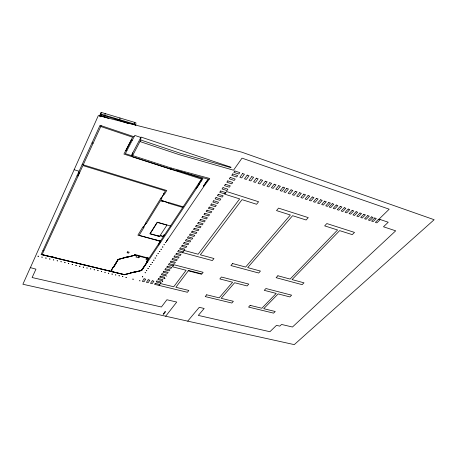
<?xml version="1.0" encoding="UTF-8"?>
<svg xmlns="http://www.w3.org/2000/svg" width="457" height="457" viewBox="0 0 457 457"><rect width="100%" height="100%" fill="white"/><g stroke="black" fill="none" stroke-linecap="round" stroke-linejoin="round"><path stroke-width="0.69" d="M159.796 240.742L160.024 242.13L160.001 240.799M160.076 240.97L160.076 242.056L158.293 244.684L158.962 244.866M147.891 257.268L147.834 260.102L145.983 259.622L146.903 258.228M146.863 262.409L146.891 261.044M199.035 184.594L147.291 262.415L146.383 262.289L148.754 258.708L135.255 255.223L127.32 257.24L127.086 256.92L118.323 259.525L113.473 267.516L112.919 267.356M147.034 260.993L147.091 262.347L144.263 266.328M147.171 261.307L147.148 262.381L141.756 270.498L135.152 272.138L134.826 271.772L133.021 272.275M130.839 272.983L141.202 270.515L144.332 266.231M136.843 255.634L135.946 257.04L138.825 257.782L138.888 255.874M132.77 152.804L132.644 155.574L171.232 168.062L209.729 178.476L209.1 179.401L170.65 169.027L132.107 156.591L140.767 139.996L140.853 137.471L134.781 135.426L125.361 153.661L132.65 156.014M135.221 272.012L141.242 270.47M135.209 125.664L135.832 124.441L135.9 122.756L101.168 112.376L99.415 116.278M201.988 178.43L149.045 258.274L134.518 254.412L135.118 255.137L127.389 257.108L135.083 255.086M164.2 194.048L163.926 194.488L163.292 194.299L165.394 190.883L82.894 165.565L42.135 254.572L124.144 274.548L130.868 273.023L125.035 274.526M127.389 257.108L118.466 259.37M122.91 258.176L118.123 259.405L115.621 263.535M124.007 274.514L111.017 271.378L113.096 267.322L115.861 263.472L113.525 267.431M104.476 269.756L110.931 271.252M119.677 120.579L119.94 117.986M97.781 268.173L104.259 269.733M104.779 117.101L105.156 113.57M100.123 116.038L100.997 114.09L101.168 112.376M100.808 116.838L101.008 114.816L134.712 124.812M84.288 264.837L97.661 268.093M77.422 263.215L84.077 264.82M70.367 261.495L63.546 259.833M70.515 261.53L77.233 263.152M56.519 258.125L63.363 259.77M49.27 256.36L42.273 254.652M165.674 316.244L176.739 302.054L166.891 299.752L161.412 307.001L32.116 277.536L35.96 269.167L30.333 267.602L22.89 284.254L187.713 321.145L199.263 307.315L204.176 308.464L198.292 315.404L269.898 331.719L276.485 325.355L279.787 326.127L281.541 324.453L292.463 327.018L395.699 230.831L383.474 226.781L388.233 222.228L379.042 219.137L389.198 209.197L242.021 158.139L233.521 170.198L179.287 154.695L140.053 141.579M163.338 236.715L164.023 234.875M164.143 234.909L163.537 236.206M30.293 267.842L98.335 115.587L241.622 152.118L434.15 219.714L294.268 344.624L187.713 321.145M100.426 116.112L101.008 114.816M100.517 116.095L101.083 114.838M77.861 175.871L78.181 175.859M83.231 164.834L101.157 125.686M49.744 256.297L52.772 257.034L49.739 256.314M134.187 124.658L134.409 122.31M126.035 150.347L131.348 140.019M131.302 155.58L141.064 137.077L231.076 167.228L230.825 167.588L180.029 153.175L140.767 139.996M170.65 169.027L171.232 168.062M112.948 267.368L111.428 269.916L111.942 270.041L111.062 271.407L111.816 269.984M113.37 267.391L118.186 259.467M111.902 270.007L111.034 271.138M167.902 238.965L166.234 241.69L203.845 186.479L209.1 179.401M143.081 227.135L143.321 226.741L143.932 226.912L143.687 227.306M143.624 226.826L145.572 223.662M161.452 197.892L163.612 194.396M143.687 226.843L145.634 223.679M161.521 197.91L163.675 194.414M146.126 223.353L145.88 223.747L145.269 223.576L161.138 197.795L161.772 197.99L161.504 198.424M162.424 200.606L162.018 201.251L160.424 200.777L146.429 223.439L145.515 223.182M168.679 202.485L168.273 203.125L182.743 207.455M138.825 257.782L139.728 256.377M158.956 240.868L156.38 240.056M163.726 235.452L163.349 236.023L163.749 235.464M200.766 180.726L198.572 183.977L199.298 184.211M144.389 266.145L146.937 262.307M141.819 270.127L147.011 262.324M207.501 180.212L203.274 186.21L203.759 186.61L203.291 186.462L208.238 179.115M166.731 276.319L166.782 276.257M124.898 257.445L123.007 257.925M130.965 272.789L132.907 272.401M134.935 271.835L124.487 274.783L41.09 254.572L100.037 125.309L134.09 136.763M42.935 250.533L43.878 250.767M115.752 263.346L118.037 259.553M141.824 270.007L144.315 266.248M188.124 270.355L201.451 273.783M160.327 241.256L137.9 235.155L142.864 227.078L143.989 227.386L139.094 235.321L160.418 241.125M160.041 242.05L160.715 242.227M160.161 235.835L160.59 235.395L159.722 236.503L149.873 233.795L157.237 222.205L170.467 225.964M156.408 235.469L159.065 236.2M160.43 235.641L163.372 236.452M160.401 235.681L163.349 236.492M100.997 114.09L135.832 124.441M183.16 206.821L168.056 202.297L167.788 202.725L168.41 202.908M162.915 201.011L167.919 202.508M162.886 201.051L167.896 202.554M77.084 175.637L77.896 175.876L79.455 172.472L78.644 172.226M162.155 201.04L162.783 201.229L163.052 200.794L160.824 200.132L161.818 198.515L160.87 198.229M74.137 169.73L79.095 171.226M163.566 193.859L164.52 194.145L166.765 190.506L82.163 164.503M201.526 179.121L123.921 154.078L132.599 137.203L100.78 126.52M200.737 180.715L201.463 180.949M92.023 142.881L93.119 143.241M176.408 170.158L202.937 178.733L196.059 188.815M126.926 150.639L125.806 150.416M131.25 139.831L132.25 140.316M100.911 115.775L108.812 118.477M114.89 118.934L128.228 123.516M125.127 257.388L127.017 256.908M154.98 258.022L155.466 258.068L154.98 258.022M156.443 255.851L156.934 255.891L156.46 255.811M157.922 253.664L158.413 253.704L157.939 253.624M159.407 251.453L159.904 251.493L159.407 251.453M160.91 249.225L161.407 249.271L160.91 249.225M162.424 246.98L162.921 247.026L162.424 246.98M162.309 281.381L162.772 281.415L162.309 281.381M163.949 244.718L164.446 244.758L163.966 244.678M164.48 278.359L164.948 278.393L164.48 278.359M165.491 242.433L165.988 242.478L165.508 242.393M37.965 256.183L38.474 256.263L37.965 256.183M41.821 257.097L42.318 257.217L41.85 257.062M45.671 258.028L46.174 258.108L45.671 258.028M49.499 258.953L50.002 259.033L49.499 258.953M53.315 259.879L53.8 259.999L53.338 259.844M57.108 260.793L57.593 260.913L57.131 260.758M60.884 261.707L61.369 261.827L60.907 261.672M64.637 262.621L65.134 262.695L64.637 262.621M68.379 263.523L68.858 263.638L68.407 263.489M72.103 264.426L72.583 264.54L72.132 264.392M75.805 265.323L76.296 265.397L75.805 265.323M79.495 266.214L79.981 266.288L79.495 266.214M83.163 267.099L83.648 267.179L83.163 267.099M86.819 267.985L87.298 268.065L86.847 267.951M90.452 268.865L90.932 268.939L90.48 268.83M94.073 269.739L94.553 269.819L94.073 269.739M97.678 270.613L98.152 270.687L97.678 270.613M101.26 271.481L101.734 271.555L101.26 271.481M104.83 272.343L105.304 272.418L104.859 272.309M108.383 273.206L108.852 273.28L108.412 273.172M111.919 274.057L112.388 274.131L111.919 274.057M115.438 274.914L115.907 274.983L115.467 274.88M118.946 275.76L119.408 275.834L118.946 275.76M122.43 276.605L122.893 276.679L122.43 276.605M125.904 277.445L126.366 277.519L125.904 277.445M132.804 279.113L133.261 279.187L132.804 279.113M139.636 280.769L140.088 280.838L139.665 280.735M142.327 276.771L142.784 276.845L142.327 276.771M145.063 272.715L145.526 272.789L145.097 272.68M146.446 270.658L146.908 270.733L146.48 270.624M147.845 268.59L148.308 268.665L147.845 268.59M149.25 266.5L149.713 266.58L149.25 266.5M150.667 264.397L151.136 264.477L150.667 264.397M152.107 262.278L152.569 262.358L152.107 262.278M153.546 260.142L154.015 260.222L153.546 260.142M53.081 257.108L56.125 257.851L53.075 257.125M127.652 251.807L127.08 252.738L128.6 253.132L129.177 252.201L127.652 251.807M157.357 222.405L150.164 233.721L159.602 236.315L166.942 225.124L157.357 222.405M144.081 278.804L142.338 281.369L143.978 281.763L145.726 279.204L144.081 278.804M148.188 279.804L146.429 282.357L148.062 282.752L149.827 280.204L148.188 279.804M152.272 280.804L150.496 283.34L152.118 283.734L153.9 281.198L152.272 280.804M155.214 283.374L154.546 284.323L158.836 285.362L159.51 284.42L155.214 283.374M156.9 280.998L156.22 281.952L160.527 283.003L161.212 282.055L156.9 280.998M158.596 278.599L157.916 279.564L162.235 280.621L162.926 279.667L158.596 278.599M160.316 276.177L159.624 277.148L163.96 278.222L164.657 277.256L160.316 276.177M162.046 273.732L161.35 274.708L165.702 275.8L166.405 274.823L162.046 273.732M163.795 271.258L163.092 272.252L167.462 273.349L168.17 272.366L163.795 271.258M165.56 268.767L164.851 269.767L169.239 270.881L169.953 269.881L165.56 268.767M167.342 266.248L166.628 267.259L171.027 268.385L171.752 267.379L167.342 266.248M169.147 263.706L168.422 264.729L172.837 265.865L173.569 264.849L169.147 263.706M170.964 261.141L170.233 262.169L174.665 263.318L175.402 262.295L170.964 261.141M172.797 258.548L172.06 259.587L176.511 260.753L177.253 259.719L172.797 258.548M174.654 255.931L173.911 256.977L178.373 258.159L179.127 257.114L174.654 255.931M176.528 253.287L175.774 254.343L180.258 255.537L181.012 254.48L176.528 253.287M178.419 250.613L177.659 251.687L182.154 252.892L182.92 251.824L178.419 250.613M180.326 247.917L179.561 249.002L184.074 250.219L184.851 249.145L180.326 247.917M182.257 245.192L181.48 246.289L186.016 247.523L186.793 246.432L182.257 245.192M184.205 242.439L183.423 243.547L187.976 244.792L188.764 243.695L184.205 242.439M186.176 239.662L185.388 240.776L189.952 242.039L190.746 240.93L186.176 239.662M188.164 236.852L187.364 237.977L191.951 239.257L192.757 238.137L188.164 236.852M190.175 234.013L189.369 235.155L193.968 236.446L194.779 235.315L190.175 234.013M192.203 231.145L191.392 232.299L196.007 233.607L196.83 232.464L192.203 231.145M194.259 228.249L193.437 229.414L198.07 230.739L198.898 229.585L194.259 228.249M196.333 225.324L195.499 226.501L200.149 227.843L200.989 226.672L196.333 225.324M198.424 222.365L197.584 223.553L202.257 224.913L203.102 223.73L198.424 222.365M200.543 219.377L199.692 220.577L204.382 221.953L205.239 220.76L200.543 219.377M202.685 216.355L201.823 217.566L206.53 218.96L207.392 217.755L202.685 216.355M204.845 213.305L203.976 214.527L208.7 215.938L209.574 214.721L204.845 213.305M207.032 210.214L206.153 211.454L210.894 212.882L211.78 211.654L207.032 210.214M209.237 207.095L208.352 208.346L213.111 209.797L214.007 208.552L209.237 207.095M211.471 203.942L210.58 205.21L215.356 206.673L216.258 205.416L211.471 203.942M213.733 200.754L212.825 202.034L217.623 203.519L218.532 202.245L213.733 200.754M216.012 197.533L215.098 198.829L219.914 200.326L220.834 199.041L216.012 197.533M218.32 194.276L217.395 195.585L222.228 197.104L223.165 195.802L218.32 194.276M220.657 190.98L219.72 192.3L224.57 193.842L225.512 192.528L220.657 190.98M223.016 187.65L222.068 188.987L226.94 190.546L227.894 189.215L223.016 187.65M225.398 184.28L224.444 185.633L229.334 187.216L230.299 185.868L225.398 184.28M227.815 180.875L226.843 182.24L231.756 183.845L232.727 182.486L227.815 180.875M230.254 177.43L229.277 178.813L234.201 180.435L235.189 179.058L230.254 177.43M232.722 173.946L231.733 175.345L236.68 176.985L237.674 175.597L232.722 173.946M234.835 170.964L233.835 172.375L238.8 174.037L239.805 172.632L234.835 170.964M160.458 283.54L159.105 285.425L187.427 292.28L188.861 290.458L175.848 287.287L188.273 270.83L201.6 274.251L203.137 272.292L173.963 264.752L172.506 266.779L186.119 270.276L173.74 286.779L160.458 283.54M184.228 250.476L182.691 252.612L212.351 260.57L213.973 258.508L200.355 254.829L242.016 199.646L256.6 204.273L258.588 201.748L226.609 191.529L224.713 194.156L239.657 198.898L198.149 254.235L184.228 250.476M161.258 283.477L161.258 283.477M242.587 173.569L239.896 177.282L241.736 177.893L244.432 174.191L242.587 173.569M247.197 175.117L244.489 178.813L246.317 179.418L249.031 175.734L247.197 175.117M251.778 176.659L249.048 180.332L250.864 180.932L253.601 177.27L251.778 176.659M173.403 286.436L173.403 286.436M178.858 279.158L178.858 279.158M256.326 178.184L253.584 181.84L255.389 182.44L258.142 178.796L256.326 178.184M260.85 179.704L258.085 183.337L259.879 183.931L262.649 180.309L260.85 179.704M265.34 181.218L262.558 184.822L264.34 185.416L267.128 181.817L265.34 181.218M165.046 311.68L163.12 314.182L163.572 314.285L165.503 311.783L165.046 311.68M269.807 182.714L267.008 186.302L268.773 186.896L271.584 183.314L269.807 182.714M274.24 184.205L271.424 187.776L273.183 188.358L276.005 184.799L274.24 184.205M278.644 185.685L275.811 189.232L277.559 189.815L280.398 186.273L278.644 185.685M283.02 187.159L280.17 190.683L281.906 191.266L284.762 187.741L283.02 187.159M286.705 188.393L283.843 191.906L285.568 192.483L288.441 188.975L286.705 188.393M291.035 189.849L288.15 193.34L289.869 193.911L292.754 190.426L291.035 189.849M206.695 294.799L205.216 296.587L231.825 303.025L233.373 301.294L221.148 298.318L234.624 282.734L247.117 285.939L248.774 284.088L221.434 277.022L219.846 278.936L232.602 282.215L219.171 297.838L206.695 294.799M232.613 263.54L230.939 265.557L258.696 273.006L260.439 271.058L247.694 267.613L292.583 215.693L306.139 220L308.258 217.623L278.553 208.129L276.508 210.597L290.389 215.001L245.632 267.059L232.613 263.54M295.331 191.294L292.434 194.768L294.142 195.333L297.044 191.866L295.331 191.294M299.603 192.728L296.69 196.184L298.387 196.744L301.306 193.3L299.603 192.728M303.848 194.156L300.917 197.59L302.603 198.149L305.539 194.722L303.848 194.156M308.064 195.573L305.122 198.989L306.796 199.543L309.743 196.139L308.064 195.573M312.257 196.978L309.298 200.377L310.96 200.931L313.925 197.544L312.257 196.978M316.421 198.378L313.451 201.76L315.102 202.308L318.083 198.938L316.421 198.378M320.563 199.772L317.575 203.131L319.22 203.679L322.208 200.326L320.563 199.772M324.676 201.154L321.677 204.496L323.305 205.039L326.315 201.703L324.676 201.154M328.766 202.531L325.75 205.85L327.372 206.393L330.394 203.074L328.766 202.531M332.205 203.685L329.177 206.992L330.794 207.529L333.827 204.228L332.205 203.685M336.249 205.044L333.21 208.335L334.81 208.866L337.86 205.581L336.249 205.044M340.265 206.393L337.209 209.666L338.808 210.197L341.865 206.93L340.265 206.393M250.145 305.379L248.557 307.075L273.606 313.136L275.251 311.497L263.74 308.692L278.113 293.902L289.858 296.919L291.617 295.165L265.94 288.527L264.243 290.338L276.217 293.417L261.878 308.241L250.145 305.379M277.896 275.771L276.108 277.679L302.14 284.665L303.985 282.82L292.034 279.587L339.637 230.625L352.267 234.635L354.506 232.407L326.835 223.564L324.664 225.878L337.592 229.98L290.098 279.067L277.896 275.771M344.258 207.735L341.19 210.991L342.779 211.517L345.846 208.272L344.258 207.735M348.228 209.066L345.149 212.305L346.72 212.831L349.805 209.597L348.228 209.066M352.17 210.391L349.079 213.613L350.645 214.139L353.741 210.923L352.17 210.391M356.089 211.711L352.987 214.916L354.541 215.436L357.654 212.237L356.089 211.711M359.99 213.019L356.871 216.207L358.419 216.721L361.538 213.545L359.99 213.019M363.863 214.322L360.733 217.492L362.27 218.006L365.406 214.841L363.863 214.322M367.714 215.618L364.572 218.772L366.097 219.28L369.245 216.132L367.714 215.618M371.535 216.904L368.388 220.04L369.907 220.548L373.061 217.412L371.535 216.904M374.763 217.983L371.598 221.108L373.112 221.611L376.277 218.497L374.763 217.983M378.545 219.257L375.374 222.365L376.876 222.867L380.053 219.766L378.545 219.257"/></g></svg>
